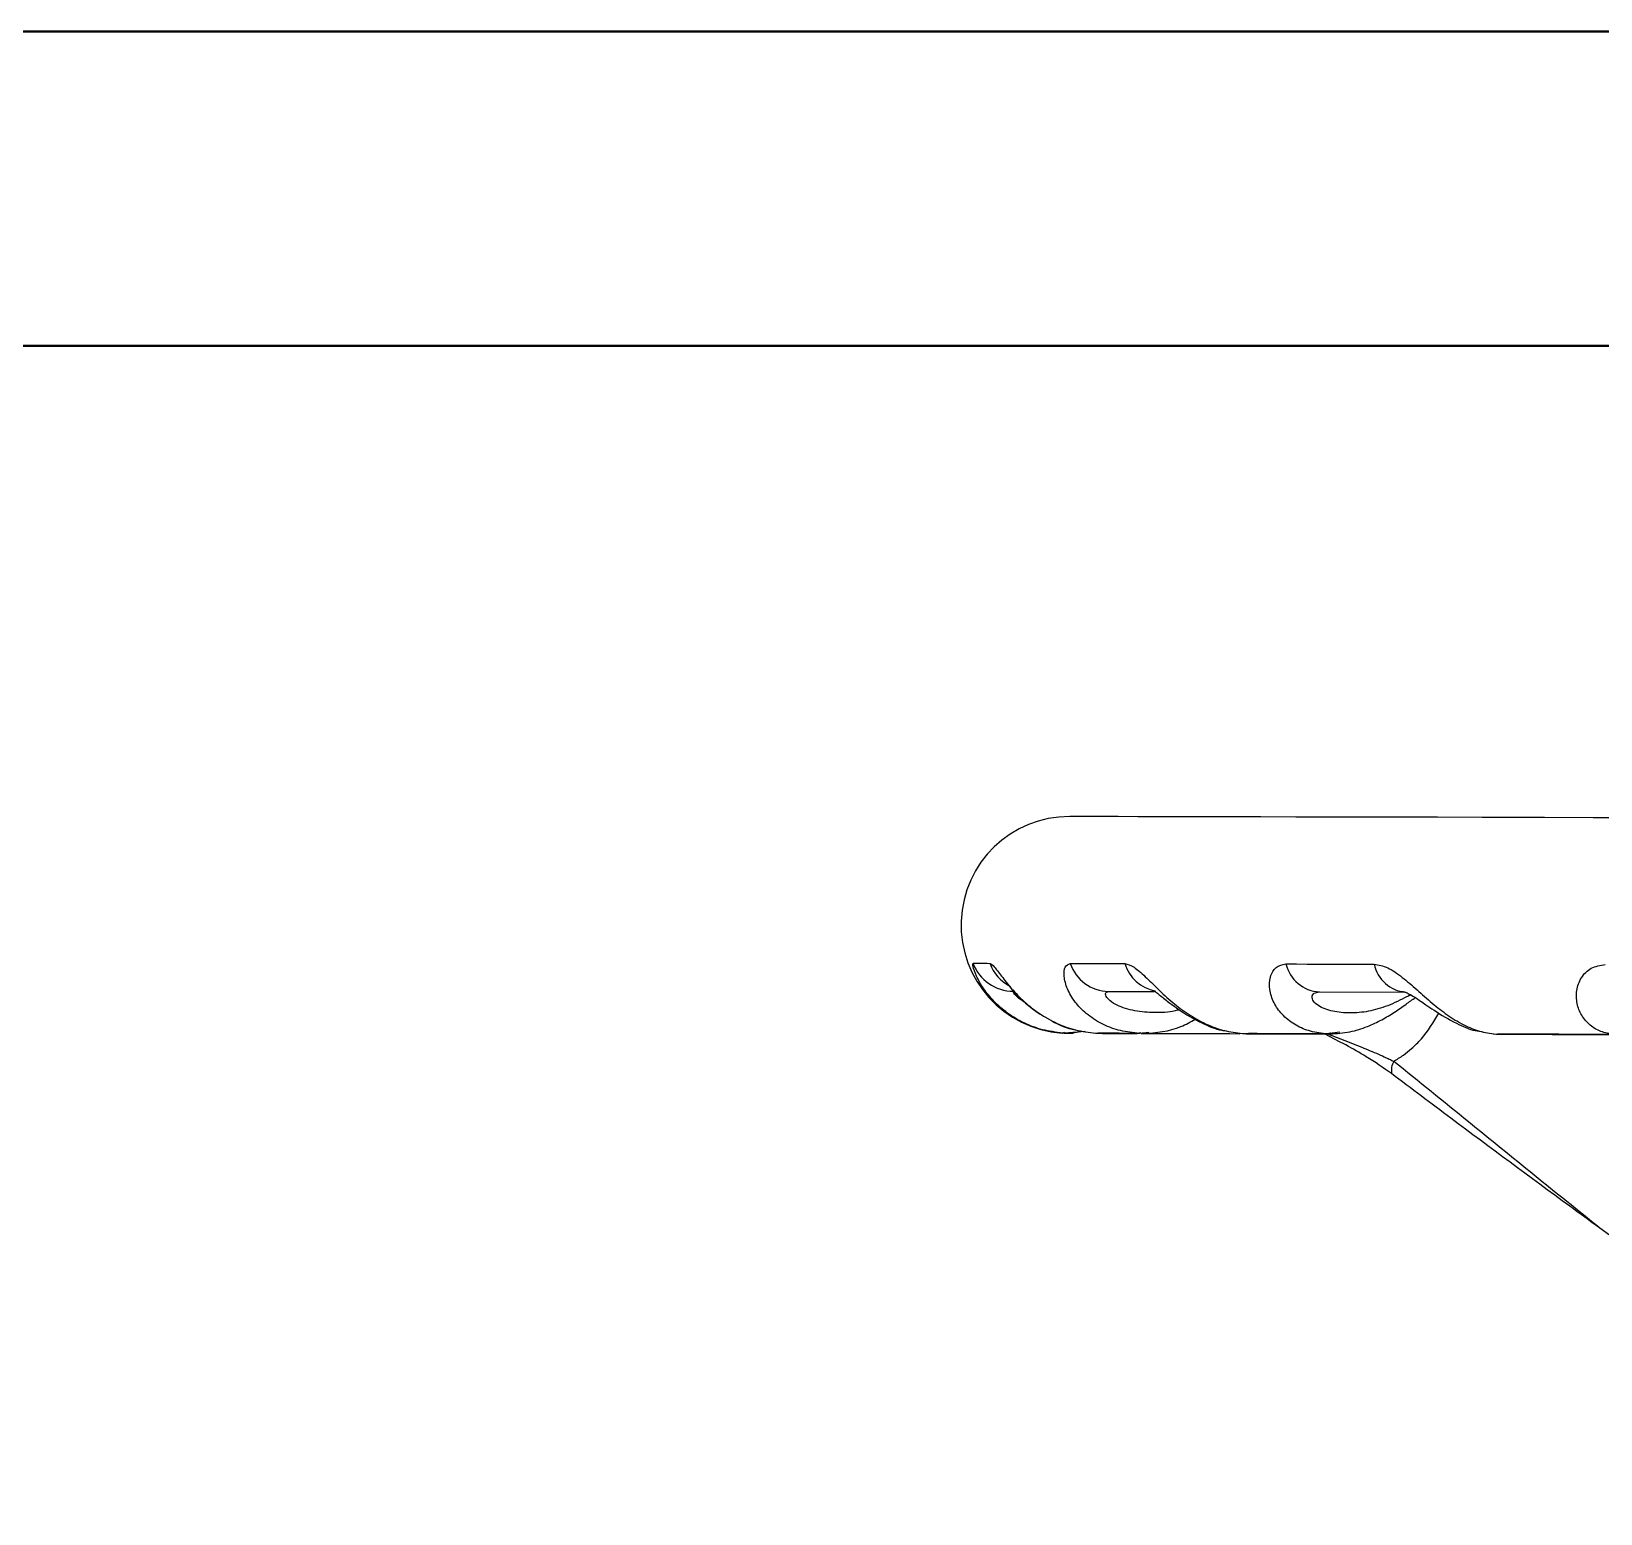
# Model space of a CAD drawing. Header units: millimetres. Extents: x 2136 to 4572, y 748 to 2471.
# Drawn here: x 2732.7 to 2877.5, y 2334.5 to 2471.2 of the extents above; entities that cross this region are included whole.
import ezdxf

# ---------------------------------------------------------------- set-up
doc = ezdxf.new("R2010")
doc.units = ezdxf.units.MM
doc.layers.add('AM_BOR', color=7, linetype='Continuous', lineweight=50)
doc.layers.add('粗实线', color=7, linetype='Continuous', lineweight=40)

# ---------------------------------------------------------------- blocks, each defined once
blk = doc.blocks.new('rA3')
at = {"layer": '粗实线'}
for p, q in [((753.384, 421.26), (333.384, 421.26)), ((748.384, 416.26), (358.384, 416.26))]:
    blk.add_line(p, q, dxfattribs=at)

msp = doc.modelspace()

# ---------------------------------------------------------------- linework, layer by layer
at = {"color": 7, "linetype": 'Continuous', "lineweight": 25}
for p, q in [((2832.091, 2382.623), (2836.337, 2382.614)), ((2851.551, 2382.581), (2859.518, 2382.564)), ((2859.439, 2382.565), (2859.498, 2382.564)), ((2827.806, 2378.793), (2827.852, 2378.792)), ((2827.852, 2378.792), (2827.954, 2378.852)), ((2827.979, 2378.794), (2827.939, 2378.794)), ((2828.055, 2378.78), (2827.954, 2378.852)), ((2828.055, 2378.78), (2828.006, 2378.78)), ((2829.942, 2378.937), (2828.055, 2378.78)), ((2828.287, 2378.781), (2828.583, 2378.805)), ((2828.539, 2378.767), (2829.735, 2378.971)), ((2834.73, 2378.771), (2835.029, 2378.837)), ((2835.811, 2378.845), (2834.937, 2378.76)), ((2834.937, 2378.76), (2835.029, 2378.837)), ((2835.109, 2378.752), (2835.312, 2378.752)), ((2844.951, 2378.731), (2845.272, 2378.73)), ((2852.085, 2378.73), (2852.568, 2378.799)), ((2853.438, 2378.857), (2852.277, 2378.72)), ((2852.277, 2378.72), (2852.569, 2378.799)), ((2867.589, 2378.732), (2867.82, 2378.694)), ((2913.718, 2334.45), (2877.428, 2360.782))]:
    msp.add_line(p, q, dxfattribs=at)
at = {"color": 7, "linetype": 'Continuous', "lineweight": 25, "flags": 128}
for points in [[(2877.672, 2398.662), (2872.33, 2398.674), (2867.249, 2398.684), (2862.441, 2398.695), (2857.916, 2398.704), (2853.683, 2398.713), (2849.754, 2398.722), (2846.136, 2398.729), (2842.838, 2398.736), (2839.867, 2398.743), (2837.23, 2398.748), (2834.932, 2398.753), (2832.979, 2398.757), (2831.375, 2398.761), (2830.123, 2398.763), (2829.227, 2398.765), (2828.689, 2398.766), (2828.51, 2398.767)], [(2882.31, 2398.651), (2876.81, 2398.663), (2871.557, 2398.674), (2866.562, 2398.685), (2861.835, 2398.695), (2857.388, 2398.704), (2853.23, 2398.713), (2849.369, 2398.722), (2845.816, 2398.729), (2842.577, 2398.736), (2839.659, 2398.743), (2837.069, 2398.748), (2834.813, 2398.753), (2832.896, 2398.757), (2831.322, 2398.761), (2830.093, 2398.763), (2829.214, 2398.765), (2828.686, 2398.766), (2828.51, 2398.767)], [(2819.589, 2385.226), (2819.723, 2385.226), (2819.874, 2385.226), (2820.042, 2385.225), (2820.228, 2385.225), (2820.43, 2385.225), (2820.65, 2385.224), (2820.887, 2385.224), (2821.141, 2385.223)], [(2828.567, 2385.207), (2829.138, 2385.206), (2829.725, 2385.205), (2830.328, 2385.203), (2830.948, 2385.202), (2831.584, 2385.201), (2832.235, 2385.199), (2832.903, 2385.198), (2833.587, 2385.196)], [(2848.465, 2385.164), (2849.434, 2385.162), (2850.418, 2385.16), (2851.415, 2385.158), (2852.427, 2385.156), (2853.452, 2385.154), (2854.492, 2385.151), (2855.545, 2385.149), (2856.611, 2385.147)], [(2828.474, 2378.767), (2828.489, 2378.767), (2828.516, 2378.767), (2828.555, 2378.767), (2828.604, 2378.767), (2828.664, 2378.766), (2828.736, 2378.766), (2828.818, 2378.766)], [(2831.525, 2378.76), (2831.917, 2378.759), (2832.333, 2378.758), (2832.771, 2378.757), (2833.233, 2378.756), (2833.718, 2378.755), (2834.227, 2378.754), (2834.727, 2378.753)], [(2835.23, 2378.753), (2836.187, 2378.751), (2838.31, 2378.746), (2840.681, 2378.741), (2843.298, 2378.735), (2844.211, 2378.733)], [(2844.809, 2378.732), (2846.154, 2378.729), (2849.246, 2378.723), (2852.279, 2378.716)], [(2868.18, 2378.681), (2868.542, 2378.681), (2868.906, 2378.68), (2869.271, 2378.679), (2869.637, 2378.678), (2870.004, 2378.677), (2870.373, 2378.677), (2870.744, 2378.676), (2871.115, 2378.675)], [(2871.115, 2378.675), (2872.076, 2378.673), (2873.045, 2378.671), (2874.024, 2378.669), (2875.011, 2378.667), (2876.007, 2378.665), (2877.011, 2378.662), (2878.025, 2378.66), (2879.046, 2378.658)]]:
    msp.add_lwpolyline(points, dxfattribs=at)
at = {"color": 7, "linetype": 'Continuous', "lineweight": 25}
for centre, radius, start, end in [((2828.488, 2388.767), 10, 89.87751, 266.08698), ((2823.323, 2386.632), 3.99, 200.62584, 269.83577), ((2824.873, 2386.612), 3.982, 200.40752, 242.70913), ((2832.162, 2386.415), 3.793, 198.57422, 268.9394), ((2837.143, 2386.325), 3.731, 197.60616, 258.75408), ((2851.766, 2385.973), 3.399, 193.76926, 266.38233), ((2859.799, 2385.808), 3.255, 191.71062, 265.05504), ((2828.488, 2388.767), 10, 267.23859, 269.87751), ((2828.733, 2469.79), 91.024, 269.83269, 269.88273), ((2860.103, 2375.29), 1.913, 152.36136, 187.28594)]:
    msp.add_arc(centre, radius, start, end, dxfattribs=at)
for points, knots in [([(2827.852, 2378.792), (2827.231, 2378.871), (2826.02, 2379.025), (2824.294, 2379.676), (2823.013, 2380.431), (2822.119, 2381.145), (2821.527, 2381.707), (2821.006, 2382.294), (2820.403, 2383.105), (2819.862, 2384.076), (2819.534, 2385.023), (2819.571, 2385.159), (2819.589, 2385.226)], [0, 0, 0, 0, 0.12815128, 0.24968425, 0.38014414, 0.44118834, 0.49971966, 0.56356941, 0.62458975, 0.74964254, 0.87500653, 1, 1, 1, 1]), ([(2821.141, 2385.223), (2821.26, 2385.158), (2821.439, 2385.06), (2821.846, 2384.533), (2822.209, 2384.051), (2822.643, 2383.488), (2823.136, 2382.893), (2823.701, 2382.278), (2824.513, 2381.492), (2825.451, 2380.749), (2826.491, 2380.105), (2827.597, 2379.546), (2829.07, 2379.005), (2830.28, 2378.857), (2830.9, 2378.782)], [0, 0, 0, 0, 0.1244726, 0.1859089, 0.2498878, 0.3111053, 0.3751889, 0.4362181, 0.5000981, 0.6195311, 0.6833816, 0.7502528, 0.8718565, 1, 1, 1, 1]), ([(2834.73, 2378.772), (2834.139, 2378.845), (2832.988, 2378.989), (2831.389, 2379.632), (2830.244, 2380.385), (2829.482, 2381.099), (2829, 2381.662), (2828.604, 2382.252), (2828.193, 2383.067), (2827.937, 2384.046), (2828.032, 2385.002), (2828.389, 2385.139), (2828.567, 2385.207)], [0, 0, 0, 0, 0.1280635, 0.2496605, 0.3801541, 0.4411983, 0.4997165, 0.5635714, 0.6245804, 0.7496419, 0.8750131, 1, 1, 1, 1]), ([(2833.587, 2385.196), (2833.86, 2385.13), (2834.268, 2385.031), (2834.937, 2384.497), (2835.47, 2384.011), (2836.05, 2383.442), (2836.659, 2382.844), (2837.316, 2382.224), (2838.213, 2381.435), (2839.194, 2380.691), (2840.24, 2380.047), (2841.33, 2379.491), (2842.748, 2378.957), (2843.877, 2378.819), (2844.455, 2378.748)], [0, 0, 0, 0, 0.1244778, 0.1858957, 0.249876, 0.3110978, 0.3752041, 0.4362225, 0.5001072, 0.6195243, 0.6833849, 0.7502763, 0.8719414, 1, 1, 1, 1]), ([(2852.085, 2378.73), (2851.566, 2378.799), (2850.552, 2378.934), (2849.193, 2379.569), (2848.263, 2380.319), (2847.687, 2381.034), (2847.349, 2381.598), (2847.106, 2382.189), (2846.917, 2383.009), (2846.967, 2383.994), (2847.483, 2384.958), (2848.138, 2385.096), (2848.465, 2385.164)], [0, 0, 0, 0, 0.12798414, 0.24964221, 0.38016298, 0.44120626, 0.49971221, 0.56357312, 0.62457328, 0.74964181, 0.87501882, 1, 1, 1, 1]), ([(2856.611, 2385.147), (2857.021, 2385.079), (2857.633, 2384.979), (2858.518, 2384.441), (2859.185, 2383.95), (2859.871, 2383.378), (2860.553, 2382.775), (2861.254, 2382.152), (2862.173, 2381.361), (2863.125, 2380.616), (2864.103, 2379.973), (2865.097, 2379.419), (2866.358, 2378.891), (2867.325, 2378.761), (2867.82, 2378.694)], [0, 0, 0, 0, 0.124482, 0.1858845, 0.2498661, 0.3110911, 0.3752157, 0.4362261, 0.5001158, 0.6195186, 0.6833865, 0.7502937, 0.8720137, 1, 1, 1, 1]), ([(2878.726, 2378.669), (2878.314, 2378.735), (2877.51, 2378.863), (2876.487, 2379.49), (2875.839, 2380.238), (2875.493, 2380.953), (2875.324, 2381.517), (2875.253, 2382.11), (2875.302, 2382.933), (2875.657, 2383.923), (2876.563, 2384.894), (2877.474, 2385.032), (2877.928, 2385.101)], [0, 0, 0, 0, 0.1279194, 0.2496295, 0.3801702, 0.4412122, 0.4997079, 0.5635745, 0.6245684, 0.7496421, 0.8750234, 1, 1, 1, 1]), ([(2823.056, 2383.003), (2823.052, 2383.004), (2823.018, 2383.005), (2823.09, 2382.905), (2823.271, 2382.683), (2823.594, 2382.339), (2824.206, 2381.74), (2825.239, 2380.849), (2826.915, 2379.844), (2828.257, 2379.186), (2829.033, 2379.086), (2829.045, 2379.085)], [0, 0, 0, 0, 0.0081114, 0.0768965, 0.1482933, 0.2252732, 0.308902, 0.5022082, 0.7321601, 0.9958891, 1, 1, 1, 1]), ([(2824.316, 2381.698), (2824.254, 2381.728), (2823.942, 2381.881), (2823.554, 2382.216), (2823.27, 2382.57), (2823.298, 2382.618), (2823.312, 2382.642)], [0, 0, 0, 0, 0.0737246, 0.3731715, 0.686422, 1, 1, 1, 1]), ([(2838.616, 2380.943), (2838.491, 2380.907), (2837.737, 2380.691), (2836.335, 2380.65), (2834.499, 2380.786), (2833.07, 2381.221), (2832.207, 2381.752), (2831.83, 2382.195), (2831.797, 2382.553), (2831.993, 2382.6), (2832.091, 2382.623)], [0, 0, 0, 0, 0.0384572, 0.2309424, 0.4234302, 0.6153121, 0.715823, 0.807692, 0.9037958, 1, 1, 1, 1]), ([(2836.313, 2382.699), (2836.31, 2382.697), (2836.301, 2382.69), (2836.504, 2382.54), (2836.95, 2382.187), (2837.647, 2381.634), (2838.918, 2380.693), (2840.525, 2379.771), (2842.032, 2379.109), (2842.776, 2379.021), (2842.882, 2379.008)], [0, 0, 0, 0, 0.0566036, 0.1417938, 0.2232337, 0.3716522, 0.4790812, 0.7518494, 0.9644763, 1, 1, 1, 1]), ([(2860.011, 2382.301), (2859.877, 2382.246), (2859.499, 2382.091), (2858.75, 2381.693), (2857.552, 2381.169), (2856.061, 2380.741), (2854.362, 2380.591), (2852.762, 2380.752), (2851.58, 2381.18), (2850.967, 2381.712), (2850.813, 2382.154), (2851.023, 2382.512), (2851.375, 2382.558), (2851.551, 2382.581)], [0, 0, 0, 0, 0.03766201, 0.10619711, 0.17487785, 0.31226406, 0.44993761, 0.58761295, 0.72485502, 0.79674458, 0.86245319, 0.93119068, 1, 1, 1, 1]), ([(2852.513, 2378.715), (2853.136, 2378.753), (2854.308, 2378.824), (2855.921, 2379.34), (2857.287, 2379.982), (2858.477, 2380.701), (2859.537, 2381.448), (2860.125, 2381.868), (2860.402, 2382.066)], [0, 0, 0, 0, 0.2160598, 0.4068002, 0.5722695, 0.7235056, 0.870023, 1, 1, 1, 1]), ([(2859.085, 2382.604), (2859.133, 2382.617), (2859.225, 2382.641), (2859.532, 2382.55), (2859.936, 2382.353), (2860.54, 2381.988), (2861.289, 2381.474), (2862.533, 2380.615), (2864.043, 2379.724), (2865.582, 2379.034), (2866.406, 2378.938), (2866.642, 2378.911)], [0, 0, 0, 0, 0.0795455, 0.1530718, 0.2224941, 0.2889953, 0.4105927, 0.4994512, 0.7335913, 0.9237047, 1, 1, 1, 1]), ([(2858.408, 2376.178), (2858.711, 2376.364), (2859.279, 2376.712), (2860.131, 2377.409), (2861.335, 2378.557), (2862.075, 2379.793), (2862.581, 2380.636)], [0, 0, 0, 0, 0.18369133, 0.34422859, 0.55221589, 1, 1, 1, 1]), ([(2835.297, 2378.752), (2836.5, 2378.841), (2838.209, 2378.968), (2839.666, 2379.826), (2840.098, 2380.081)], [0, 0, 0, 0, 0.7035476, 1, 1, 1, 1]), ([(2830.9, 2378.782), (2831.445, 2378.78), (2832.536, 2378.777), (2833.998, 2378.773), (2834.73, 2378.772)], [0, 0, 0, 0, 0.4994057, 1, 1, 1, 1]), ([(2834.937, 2378.76), (2834.208, 2378.762), (2832.747, 2378.766), (2831.656, 2378.769), (2831.11, 2378.77)], [0, 0, 0, 0, 0.4994071, 1, 1, 1, 1]), ([(2844.455, 2378.748), (2845.642, 2378.745), (2848.019, 2378.739), (2850.729, 2378.733), (2852.085, 2378.73)], [0, 0, 0, 0, 0.4994067, 1, 1, 1, 1]), ([(2852.277, 2378.72), (2850.925, 2378.723), (2848.341, 2378.729), (2846.076, 2378.734), (2844.996, 2378.736)], [0, 0, 0, 0, 0.523527, 1, 1, 1, 1]), ([(2858.205, 2375.048), (2857.454, 2375.572), (2856.169, 2376.468), (2854.033, 2377.677), (2852.754, 2378.335), (2852.136, 2378.652)], [0, 0, 0, 0, 0.4211571, 0.7205143, 1, 1, 1, 1]), ([(2852.289, 2378.719), (2853.358, 2378.306), (2854.978, 2377.68), (2856.76, 2376.954), (2857.608, 2376.572), (2858.014, 2376.377), (2858.226, 2376.271), (2858.335, 2376.217), (2858.389, 2376.189), (2858.403, 2376.181), (2858.407, 2376.179), (2858.408, 2376.178), (2858.408, 2376.178), (2858.408, 2376.178)], [0, 0, 0, 0, 0.49197562, 0.74489765, 0.87175356, 0.93563258, 0.96773802, 0.99159295, 0.99772437, 0.99934206, 0.99978984, 0.99992413, 1, 1, 1, 1]), ([(2867.82, 2378.694), (2869.567, 2378.69), (2873.065, 2378.682), (2876.838, 2378.674), (2878.726, 2378.669)], [0, 0, 0, 0, 0.4994076, 1, 1, 1, 1]), ([(2878.884, 2378.661), (2877.004, 2378.665), (2873.239, 2378.673), (2869.748, 2378.681), (2868, 2378.685)], [0, 0, 0, 0, 0.4994087, 1, 1, 1, 1]), ([(2877.428, 2360.782), (2876.504, 2361.458), (2871.881, 2364.84), (2865.431, 2369.599), (2860.028, 2373.674), (2858.205, 2375.048)], [0, 0, 0, 0, 0.14213623, 0.71070448, 1, 1, 1, 1]), ([(2877.428, 2360.782), (2873.386, 2364.052), (2867.045, 2369.181), (2860.706, 2374.316), (2858.408, 2376.178)], [0, 0, 0, 0, 0.6374709, 1, 1, 1, 1])]:
    msp.add_open_spline(points, degree=3, knots=knots, dxfattribs=at)

# ---------------------------------------------------------------- block references
at = {"layer": 'AM_BOR', "xscale": 5.80078125, "yscale": 5.80078125, "zscale": 5.80078125}
msp.add_blockref('rA3', (201.961, 27.575), dxfattribs=at)

doc.saveas('drawing.dxf')
